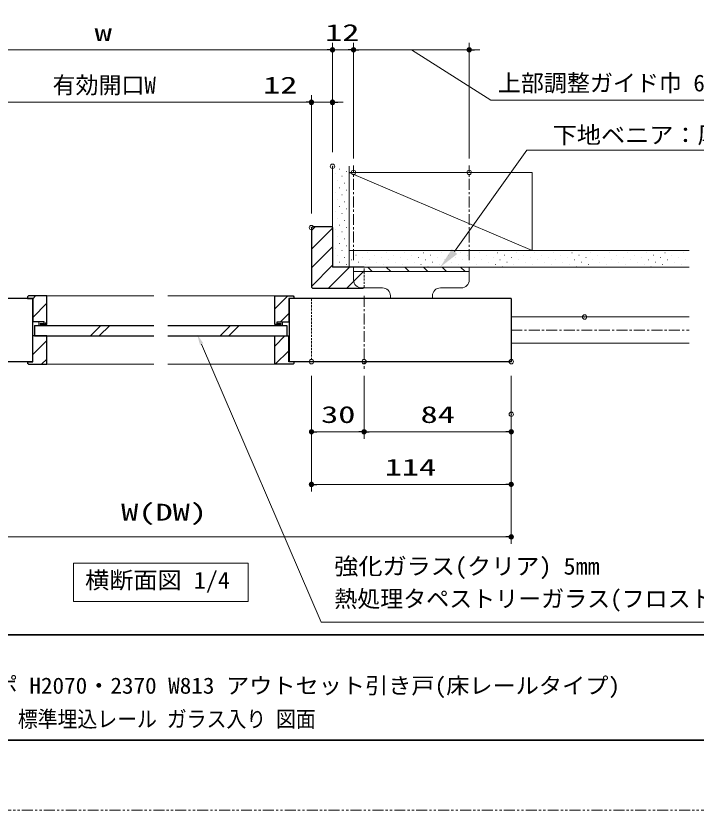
# Model space of a CAD drawing. Units: millimetres, scale not verified. Extents: x -1306 to 1306, y -607 to 607.
# Drawn here: x -835.2 to -447, y -594 to -140.8 of the extents above; entities that cross this region are included whole.
import ezdxf
from ezdxf.enums import TextEntityAlignment as Align

# ---------------------------------------------------------------- set-up
doc = ezdxf.new("R2010")
doc.units = ezdxf.units.MM
doc.header["$LTSCALE"] = 5
doc.header["$PDMODE"] = 32
doc.header["$PDSIZE"] = 2.5
for name, pattern in [('USER1', [2.5, 1.25, -0.25, 0.25, -0.25, 0.25, -0.25]), ('USER2', [0.375, 0.25, -0.125]), ('USER3', [2, 1.25, -0.25, 0.25, -0.25])]:
    doc.linetypes.add(name, pattern=pattern)
for name, color, linetype, lineweight in [('0-1_線(黄)', 2, 'Continuous', 15), ('0-3_陰線', 1, 'USER1', 9), ('0-B_点線(水)', 4, 'USER2', 9), ('0-C_中心線', 3, 'USER3', 9), ('0-D_線(白)', 7, 'Continuous', 30), ('1-0_線(水)', 4, 'Continuous', 9), ('1-1_寸法線', 3, 'Continuous', 13), ('1-2_ハッチング', 6, 'Continuous', 9), ('1-4_DEFPOINTS', 7, 'Continuous', 5), ('1-5_0', 3, 'Continuous', 25), ('1-7_点線(黄)', 2, 'USER2', 15), ('1-8_図面枠', 7, 'Continuous', 35)]:
    doc.layers.add(name, color=color, linetype=linetype, lineweight=lineweight)
doc.styles.add('ＭＳ ゴシック', font='')
doc.styles.get('ＭＳ ゴシック').set_extended_font_data('MS Gothic')

# ---------------------------------------------------------------- blocks, each defined once
blk = doc.blocks.new('_DOT')
at = {"layer": '1-5_0'}
blk.add_line((-2.5, 0), (-5, 0), dxfattribs=at)
for points in [[(0, 0), (-2.5, 0), (-2.48, 0.313)], [(0, 0), (-2.48, -0.313), (-2.5, 0)], [(0, 0), (-2.48, 0.313), (-2.421, 0.622)], [(0, 0), (-2.421, -0.622), (-2.48, -0.313)], [(0, 0), (-2.421, 0.622), (-2.324, 0.92)], [(0, 0), (-2.324, -0.92), (-2.421, -0.622)], [(0, 0), (-2.324, 0.92), (-2.191, 1.204)], [(0, 0), (-2.191, -1.204), (-2.324, -0.92)], [(0, 0), (-2.191, 1.204), (-2.023, 1.469)], [(0, 0), (-2.023, -1.469), (-2.191, -1.204)], [(0, 0), (-2.023, 1.469), (-1.822, 1.711)], [(0, 0), (-1.822, -1.711), (-2.023, -1.469)], [(0, 0), (-1.822, 1.711), (-1.594, 1.926)], [(0, 0), (-1.594, -1.926), (-1.822, -1.711)], [(0, 0), (-1.594, 1.926), (-1.34, 2.111)], [(0, 0), (-1.34, -2.111), (-1.594, -1.926)], [(0, 0), (-1.34, 2.111), (-1.064, 2.262)], [(0, 0), (-1.064, -2.262), (-1.34, -2.111)], [(0, 0), (-1.064, 2.262), (-0.773, 2.378)], [(0, 0), (-0.773, -2.378), (-1.064, -2.262)], [(0, 0), (-0.773, 2.378), (-0.468, 2.456)], [(0, 0), (-0.468, -2.456), (-0.773, -2.378)], [(0, 0), (-0.468, 2.456), (-0.157, 2.495)], [(0, 0), (-0.157, -2.495), (-0.468, -2.456)], [(0, 0), (-0.157, 2.495), (0.157, 2.495)], [(0, 0), (0.157, -2.495), (-0.157, -2.495)], [(0, 0), (0.157, 2.495), (0.468, 2.456)], [(0, 0), (0.468, 2.456), (0.773, 2.378)], [(0, 0), (0.773, 2.378), (1.064, 2.262)], [(0, 0), (1.064, 2.262), (1.34, 2.111)], [(0, 0), (1.34, 2.111), (1.594, 1.926)], [(0, 0), (1.594, 1.926), (1.822, 1.711)], [(0, 0), (1.822, 1.711), (2.023, 1.469)], [(0, 0), (2.023, 1.469), (2.191, 1.204)], [(0, 0), (2.191, 1.204), (2.324, 0.92)], [(0, 0), (2.324, 0.92), (2.421, 0.622)], [(0, 0), (2.421, 0.622), (2.48, 0.313)], [(0, 0), (2.48, 0.313), (2.5, 0)], [(0, 0), (0.468, -2.456), (0.157, -2.495)], [(0, 0), (0.773, -2.378), (0.468, -2.456)], [(0, 0), (1.064, -2.262), (0.773, -2.378)], [(0, 0), (1.34, -2.111), (1.064, -2.262)], [(0, 0), (1.594, -1.926), (1.34, -2.111)], [(0, 0), (1.822, -1.711), (1.594, -1.926)], [(0, 0), (2.023, -1.469), (1.822, -1.711)], [(0, 0), (2.191, -1.204), (2.023, -1.469)], [(0, 0), (2.324, -0.92), (2.191, -1.204)], [(0, 0), (2.421, -0.622), (2.324, -0.92)], [(0, 0), (2.48, -0.313), (2.421, -0.622)], [(0, 0), (2.5, 0), (2.48, -0.313)]]:
    blk.add_solid(points, dxfattribs=at)

msp = doc.modelspace()

# ---------------------------------------------------------------- linework, layer by layer
at = {"layer": '0-1_線(黄)'}
for p, q in [((-654.511, -284.11), (-654.511, -226.61)), ((-645.011, -284.11), (-645.011, -226.61)), ((-645.011, -230.11), (-540.511, -274.61)), ((-645.011, -230.11), (-540.511, -230.11)), ((-540.511, -230.11), (-540.511, -274.61)), ((-645.011, -274.61), (-451.012, -274.61)), ((-654.511, -284.11), (-451.012, -284.11)), ((-642.511, -286.61), (-642.511, -284.11)), ((-576.511, -286.61), (-576.511, -284.11)), ((-642.511, -291.51), (-642.511, -286.61)), ((-576.511, -286.61), (-642.511, -286.61)), ((-576.511, -291.51), (-576.511, -286.61)), ((-638.011, -296.01), (-636.911, -296.01)), ((-636.911, -296.01), (-625.971, -296.01)), ((-581.011, -296.01), (-592.971, -296.01)), ((-621.471, -300.51), (-621.471, -302.11)), ((-597.471, -300.51), (-597.471, -302.11))]:
    msp.add_line(p, q, dxfattribs=at)
msp.add_lwpolyline([(-802.261, -453.11), (-702.555, -453.11), (-702.555, -474.945), (-802.261, -474.945)], close=True, dxfattribs=at)
for centre, start, end in [((-638.011, -291.51), 180, 270), ((-581.011, -291.51), 270, 0), ((-625.971, -300.51), 0, 90), ((-592.971, -300.51), 90, 180)]:
    msp.add_arc(centre, 4.5, start, end, dxfattribs=at)
at = {"layer": '0-3_陰線', "color": 4}
msp.add_line((387.036, -594), (-1292.964, -594), dxfattribs=at)
at = {"layer": '0-B_点線(水)'}
for q in [(-636.511, -284.11), (-637.011, -296.11)]:
    msp.add_line((-636.511, -295.61), q, dxfattribs=at)
at = {"layer": '0-B_点線(水)', "color": 6}
for p, q in [((-821.863, -317.41), (-821.863, -315.31)), ((-821.238, -317.41), (-821.238, -315.31)), ((-820.613, -317.41), (-820.613, -315.31)), ((-819.988, -317.41), (-819.988, -315.31)), ((-819.363, -317.41), (-819.363, -315.31)), ((-685.975, -317.41), (-685.975, -315.31)), ((-685.35, -317.41), (-685.35, -315.31)), ((-684.725, -317.41), (-684.725, -315.31)), ((-684.1, -317.41), (-684.1, -315.31)), ((-683.475, -317.41), (-683.475, -315.31))]:
    msp.add_line(p, q, dxfattribs=at)
at = {"layer": '0-C_中心線'}
for p, q in [((-642.511, -280.11), (-642.511, -226.11)), ((-576.511, -280.11), (-576.511, -226.11)), ((-636.511, -300.61), (-636.511, -342.105)), ((-552.508, -320.11), (-451.012, -320.11))]:
    msp.add_line(p, q, dxfattribs=at)
at = {"layer": '0-D_線(白)'}
for p, q in [((-666.511, -261.61), (-666.011, -261.11)), ((-666.511, -261.61), (-666.511, -295.61)), ((-655.011, -261.11), (-666.011, -261.11)), ((-654.511, -261.61), (-655.011, -261.11)), ((-654.511, -261.61), (-654.511, -284.11)), ((-636.511, -284.11), (-654.511, -284.11)), ((-666.011, -296.11), (-666.511, -295.61)), ((-666.011, -296.11), (-637.011, -296.11)), ((-825.513, -302.11), (-952.511, -302.11)), ((-828.013, -300.61), (-828.513, -301.11)), ((-828.513, -301.11), (-828.513, -302.11)), ((-825.763, -302.11), (-825.763, -338.11)), ((-552.508, -302.11), (-679.51, -302.11)), ((-679.26, -302.11), (-679.26, -338.11)), ((-677.01, -300.61), (-676.51, -301.11)), ((-676.51, -301.11), (-676.51, -302.11)), ((-552.508, -302.11), (-552.508, -338.11)), ((-824.513, -317.41), (-756.51, -317.41)), ((-748.51, -317.41), (-680.51, -317.41)), ((-680.51, -317.41), (-680.51, -323.41)), ((-748.51, -323.41), (-679.51, -323.41)), ((-825.513, -338.11), (-952.511, -338.11)), ((-828.513, -338.11), (-828.513, -339.11)), ((-828.013, -339.61), (-828.513, -339.11)), ((-552.508, -338.11), (-679.51, -338.11)), ((-677.01, -339.61), (-676.51, -339.11)), ((-676.51, -338.11), (-676.51, -339.11))]:
    msp.add_line(p, q, dxfattribs=at)
for points in [[(-828.513, -302.11), (-825.513, -302.11), (-825.513, -315.31)], [(-819.013, -316.81), (-817.513, -316.81), (-817.513, -300.61), (-828.013, -300.61)], [(-686.01, -316.81), (-687.51, -316.81), (-687.51, -300.61), (-677.01, -300.61)], [(-676.51, -302.11), (-679.51, -302.11), (-679.51, -315.31)], [(-819.013, -316.81), (-819.013, -315.31), (-825.513, -315.31)], [(-819.013, -316.81), (-819.013, -315.31), (-822.013, -315.31)], [(-686.01, -316.81), (-686.01, -315.31), (-679.51, -315.31)], [(-686.01, -316.81), (-686.01, -315.31), (-683.01, -315.31)], [(-824.513, -317.41), (-824.513, -323.41), (-756.51, -323.41)], [(-828.513, -338.11), (-825.513, -338.11), (-825.513, -323.41)], [(-828.013, -339.61), (-817.513, -339.61), (-817.513, -323.41), (-825.513, -323.41)], [(-677.01, -339.61), (-687.51, -339.61), (-687.51, -323.41), (-679.51, -323.41)], [(-676.51, -338.11), (-679.51, -338.11), (-679.51, -323.41)]]:
    msp.add_lwpolyline(points, dxfattribs=at)
at = {"layer": '1-0_線(水)'}
for p, q in [((-817.513, -300.61), (-756.51, -300.61)), ((-687.51, -300.61), (-748.51, -300.61)), ((-475.312, -312.61), (-552.508, -312.61)), ((-475.312, -312.61), (-451.012, -312.61)), ((-822.013, -315.31), (-822.013, -317.41)), ((-819.013, -316.81), (-819.013, -317.41)), ((-686.01, -316.81), (-686.01, -317.41)), ((-683.01, -315.31), (-683.01, -317.41)), ((-792.658, -323.41), (-786.658, -317.41)), ((-787.658, -323.41), (-781.658, -317.41)), ((-718.701, -323.41), (-712.701, -317.41)), ((-713.701, -323.41), (-707.701, -317.41)), ((-475.312, -327.61), (-552.508, -327.61)), ((-475.312, -327.61), (-451.012, -327.61)), ((-452.064, -327.61), (-451.012, -327.61)), ((-817.513, -339.61), (-756.51, -339.61)), ((-687.51, -339.61), (-748.51, -339.61))]:
    msp.add_line(p, q, dxfattribs=at)
msp.add_point((-510.655, -312.61), dxfattribs=at)
at = {"layer": '1-1_寸法線'}
for p, q in [((-654.511, -218.61), (-654.511, -156.11)), ((-654.511, -218.61), (-654.511, -156.11)), ((-642.511, -222.11), (-642.511, -156.11)), ((-642.511, -222.11), (-642.511, -156.11)), ((-576.511, -222.11), (-576.511, -156.11)), ((-912.511, -160.11), (-657.511, -160.11)), ((-657.511, -160.11), (-660.511, -160.11)), ((-654.511, -160.11), (-642.511, -160.11)), ((-645.511, -160.11), (-648.511, -160.11)), ((-642.511, -160.11), (-576.511, -160.11)), ((-642.511, -160.11), (-576.511, -160.11)), ((-639.511, -160.11), (-636.511, -160.11)), ((-573.511, -160.11), (-570.511, -160.11)), ((-900.511, -190.11), (-669.511, -190.11)), ((-669.511, -190.11), (-695.273, -190.11)), ((-666.511, -253.61), (-666.511, -186.11)), ((-666.511, -253.61), (-666.511, -186.11)), ((-654.511, -190.11), (-666.511, -190.11)), ((-654.511, -218.61), (-654.511, -186.11)), ((-651.511, -190.11), (-648.511, -190.11)), ((-666.511, -346.11), (-666.511, -412.11)), ((-666.511, -346.11), (-666.511, -382.11)), ((-636.511, -346.11), (-636.511, -382.11)), ((-636.511, -346.11), (-636.511, -382.11)), ((-552.508, -346.11), (-552.508, -382.11)), ((-552.508, -376.11), (-552.508, -442.11)), ((-552.508, -376.11), (-552.508, -412.11)), ((-663.511, -378.11), (-639.511, -378.11)), ((-555.508, -378.11), (-633.511, -378.11)), ((-555.508, -408.11), (-663.511, -408.11)), ((-949.511, -438.11), (-555.508, -438.11))]:
    msp.add_line(p, q, dxfattribs=at)
for points in [[(-609.511, -160.11), (-564.119, -188.934), (-432.5, -188.934)], [(-392.259, -217.421), (-543.673, -217.421), (-584.898, -275.278)], [(-405.363, -486.766), (-660.925, -486.766), (-729.208, -328.027)]]:
    msp.add_lwpolyline(points, dxfattribs=at)
for points in [[(-593.022, -284.11), (-586.431, -273.868), (-583.364, -276.689)], [(-731.751, -322.593), (-728.264, -327.586), (-730.152, -328.469)]]:
    msp.add_solid(points, dxfattribs=at)
at = {"layer": '1-2_ハッチング'}
for p, q in [((-654.405, -226.975), (-654.355, -226.975)), ((-653.08, -230.952), (-653.03, -230.952)), ((-650.428, -228.301), (-650.378, -228.301)), ((-646.45, -229.626), (-646.4, -229.626)), ((-651.754, -234.93), (-651.704, -234.93)), ((-649.102, -232.278), (-649.052, -232.278)), ((-645.125, -233.604), (-645.075, -233.604)), ((-654.405, -237.581), (-654.355, -237.581)), ((-650.428, -238.907), (-650.378, -238.907)), ((-647.776, -236.256), (-647.726, -236.256)), ((-653.08, -241.559), (-653.03, -241.559)), ((-649.102, -242.885), (-649.052, -242.885)), ((-646.45, -240.233), (-646.4, -240.233)), ((-645.125, -244.21), (-645.075, -244.21)), ((-654.405, -248.188), (-654.355, -248.188)), ((-651.754, -245.536), (-651.704, -245.536)), ((-647.776, -246.862), (-647.726, -246.862)), ((-653.08, -252.165), (-653.03, -252.165)), ((-650.428, -249.514), (-650.378, -249.514)), ((-649.102, -253.491), (-649.052, -253.491)), ((-646.45, -250.84), (-646.4, -250.84)), ((-651.754, -256.143), (-651.704, -256.143)), ((-647.776, -257.469), (-647.726, -257.469)), ((-645.125, -254.817), (-645.075, -254.817)), ((-666.511, -263.306), (-664.315, -261.11)), ((-666.511, -273.913), (-654.511, -261.913)), ((-654.405, -258.795), (-654.355, -258.795)), ((-653.08, -262.772), (-653.03, -262.772)), ((-650.428, -260.12), (-650.378, -260.12)), ((-646.45, -261.446), (-646.4, -261.446)), ((-651.754, -266.75), (-651.704, -266.75)), ((-649.102, -264.098), (-649.052, -264.098)), ((-645.125, -265.424), (-645.075, -265.424)), ((-654.405, -269.401), (-654.355, -269.401)), ((-650.428, -270.727), (-650.378, -270.727)), ((-647.776, -268.075), (-647.726, -268.075)), ((-666.511, -284.519), (-654.511, -272.519)), ((-653.08, -273.379), (-653.03, -273.379)), ((-649.102, -274.704), (-649.052, -274.704)), ((-646.45, -272.053), (-646.4, -272.053)), ((-645.125, -276.03), (-645.075, -276.03)), ((-638.496, -274.704), (-638.446, -274.704)), ((-634.518, -276.03), (-634.468, -276.03)), ((-627.889, -274.704), (-627.839, -274.704)), ((-623.911, -276.03), (-623.861, -276.03)), ((-617.282, -274.704), (-617.232, -274.704)), ((-613.305, -276.03), (-613.255, -276.03)), ((-606.676, -274.704), (-606.626, -274.704)), ((-602.698, -276.03), (-602.648, -276.03)), ((-596.069, -274.704), (-596.019, -274.704)), ((-592.092, -276.03), (-592.042, -276.03)), ((-585.463, -274.704), (-585.413, -274.704)), ((-581.485, -276.03), (-581.435, -276.03)), ((-574.856, -274.704), (-574.806, -274.704)), ((-570.878, -276.03), (-570.828, -276.03)), ((-564.249, -274.704), (-564.199, -274.704)), ((-560.272, -276.03), (-560.222, -276.03)), ((-553.643, -274.704), (-553.593, -274.704)), ((-549.665, -276.03), (-549.615, -276.03)), ((-543.036, -274.704), (-542.986, -274.704)), ((-539.059, -276.03), (-539.009, -276.03)), ((-532.43, -274.704), (-532.38, -274.704)), ((-528.452, -276.03), (-528.402, -276.03)), ((-521.823, -274.704), (-521.773, -274.704)), ((-517.845, -276.03), (-517.795, -276.03)), ((-511.216, -274.704), (-511.166, -274.704)), ((-507.239, -276.03), (-507.189, -276.03)), ((-500.61, -274.704), (-500.56, -274.704)), ((-496.632, -276.03), (-496.582, -276.03)), ((-490.003, -274.704), (-489.953, -274.704)), ((-486.026, -276.03), (-485.976, -276.03)), ((-479.396, -274.704), (-479.346, -274.704)), ((-475.419, -276.03), (-475.369, -276.03)), ((-468.79, -274.704), (-468.74, -274.704)), ((-464.812, -276.03), (-464.762, -276.03)), ((-458.183, -274.704), (-458.133, -274.704)), ((-454.206, -276.03), (-454.156, -276.03)), ((-654.405, -280.008), (-654.355, -280.008)), ((-651.754, -277.356), (-651.704, -277.356)), ((-647.776, -278.682), (-647.726, -278.682)), ((-643.799, -280.008), (-643.749, -280.008)), ((-641.147, -277.356), (-641.097, -277.356)), ((-637.17, -278.682), (-637.12, -278.682)), ((-633.192, -280.008), (-633.142, -280.008)), ((-630.541, -277.356), (-630.491, -277.356)), ((-626.563, -278.682), (-626.513, -278.682)), ((-622.586, -280.008), (-622.536, -280.008)), ((-619.934, -277.356), (-619.884, -277.356)), ((-615.956, -278.682), (-615.906, -278.682)), ((-611.979, -280.008), (-611.929, -280.008)), ((-609.327, -277.356), (-609.277, -277.356)), ((-605.35, -278.682), (-605.3, -278.682)), ((-601.372, -280.008), (-601.322, -280.008)), ((-598.721, -277.356), (-598.671, -277.356)), ((-594.743, -278.682), (-594.693, -278.682)), ((-590.766, -280.008), (-590.716, -280.008)), ((-588.114, -277.356), (-588.064, -277.356)), ((-584.137, -278.682), (-584.087, -278.682)), ((-580.159, -280.008), (-580.109, -280.008)), ((-577.508, -277.356), (-577.458, -277.356)), ((-573.53, -278.682), (-573.48, -278.682)), ((-569.553, -280.008), (-569.503, -280.008)), ((-566.901, -277.356), (-566.851, -277.356)), ((-562.923, -278.682), (-562.873, -278.682)), ((-558.946, -280.008), (-558.896, -280.008)), ((-556.294, -277.356), (-556.244, -277.356)), ((-552.317, -278.682), (-552.267, -278.682)), ((-548.339, -280.008), (-548.289, -280.008)), ((-545.688, -277.356), (-545.638, -277.356)), ((-541.71, -278.682), (-541.66, -278.682)), ((-537.733, -280.008), (-537.683, -280.008)), ((-535.081, -277.356), (-535.031, -277.356)), ((-531.104, -278.682), (-531.054, -278.682)), ((-527.126, -280.008), (-527.076, -280.008)), ((-524.475, -277.356), (-524.425, -277.356)), ((-520.497, -278.682), (-520.447, -278.682)), ((-516.52, -280.008), (-516.47, -280.008)), ((-513.868, -277.356), (-513.818, -277.356)), ((-509.89, -278.682), (-509.84, -278.682)), ((-505.913, -280.008), (-505.863, -280.008)), ((-503.261, -277.356), (-503.211, -277.356)), ((-499.284, -278.682), (-499.234, -278.682)), ((-495.306, -280.008), (-495.256, -280.008)), ((-492.655, -277.356), (-492.605, -277.356)), ((-488.677, -278.682), (-488.627, -278.682)), ((-484.7, -280.008), (-484.65, -280.008)), ((-482.048, -277.356), (-481.998, -277.356)), ((-478.071, -278.682), (-478.021, -278.682)), ((-474.093, -280.008), (-474.043, -280.008)), ((-471.442, -277.356), (-471.392, -277.356)), ((-467.464, -278.682), (-467.414, -278.682)), ((-463.487, -280.008), (-463.437, -280.008)), ((-460.835, -277.356), (-460.785, -277.356)), ((-456.857, -278.682), (-456.807, -278.682)), ((-452.88, -280.008), (-452.83, -280.008)), ((-666.511, -295.126), (-654.511, -283.126)), ((-656.889, -296.11), (-644.889, -284.11)), ((-653.08, -283.985), (-653.03, -283.985)), ((-650.428, -281.334), (-650.378, -281.334)), ((-646.45, -282.659), (-646.4, -282.659)), ((-642.473, -283.985), (-642.423, -283.985)), ((-639.821, -281.334), (-639.771, -281.334)), ((-635.844, -282.659), (-635.794, -282.659)), ((-631.916, -286.61), (-634.416, -284.11)), ((-631.866, -283.985), (-631.816, -283.985)), ((-629.215, -281.334), (-629.165, -281.334)), ((-625.237, -282.659), (-625.187, -282.659)), ((-621.309, -286.61), (-623.809, -284.11)), ((-621.26, -283.985), (-621.21, -283.985)), ((-618.608, -281.334), (-618.558, -281.334)), ((-614.631, -282.659), (-614.581, -282.659)), ((-610.702, -286.61), (-613.202, -284.11)), ((-610.653, -283.985), (-610.603, -283.985)), ((-608.002, -281.334), (-607.952, -281.334)), ((-604.024, -282.659), (-603.974, -282.659)), ((-600.096, -286.61), (-602.596, -284.11)), ((-600.047, -283.985), (-599.997, -283.985)), ((-597.395, -281.334), (-597.345, -281.334)), ((-593.417, -282.659), (-593.367, -282.659)), ((-589.489, -286.61), (-591.989, -284.11)), ((-589.44, -283.985), (-589.39, -283.985)), ((-586.788, -281.334), (-586.738, -281.334)), ((-582.811, -282.659), (-582.761, -282.659)), ((-578.883, -286.61), (-581.383, -284.11)), ((-578.833, -283.985), (-578.783, -283.985)), ((-576.182, -281.334), (-576.132, -281.334)), ((-572.204, -282.659), (-572.154, -282.659)), ((-568.227, -283.985), (-568.177, -283.985)), ((-565.575, -281.334), (-565.525, -281.334)), ((-561.598, -282.659), (-561.548, -282.659)), ((-557.62, -283.985), (-557.57, -283.985)), ((-554.969, -281.334), (-554.919, -281.334)), ((-550.991, -282.659), (-550.941, -282.659)), ((-547.014, -283.985), (-546.964, -283.985)), ((-544.362, -281.334), (-544.312, -281.334)), ((-540.384, -282.659), (-540.334, -282.659)), ((-536.407, -283.985), (-536.357, -283.985)), ((-533.755, -281.334), (-533.705, -281.334)), ((-529.778, -282.659), (-529.728, -282.659)), ((-525.8, -283.985), (-525.75, -283.985)), ((-523.149, -281.334), (-523.099, -281.334)), ((-519.171, -282.659), (-519.121, -282.659)), ((-515.194, -283.985), (-515.144, -283.985)), ((-512.542, -281.334), (-512.492, -281.334)), ((-508.565, -282.659), (-508.515, -282.659)), ((-504.587, -283.985), (-504.537, -283.985)), ((-501.936, -281.334), (-501.886, -281.334)), ((-497.958, -282.659), (-497.908, -282.659)), ((-493.981, -283.985), (-493.931, -283.985)), ((-491.329, -281.334), (-491.279, -281.334)), ((-487.351, -282.659), (-487.301, -282.659)), ((-483.374, -283.985), (-483.324, -283.985)), ((-480.722, -281.334), (-480.672, -281.334)), ((-476.745, -282.659), (-476.695, -282.659)), ((-472.767, -283.985), (-472.717, -283.985)), ((-470.116, -281.334), (-470.066, -281.334)), ((-466.138, -282.659), (-466.088, -282.659)), ((-462.161, -283.985), (-462.111, -283.985)), ((-459.509, -281.334), (-459.459, -281.334)), ((-455.532, -282.659), (-455.482, -282.659)), ((-451.554, -283.985), (-451.504, -283.985)), ((-642.445, -292.272), (-636.782, -286.61)), ((-636.782, -286.61), (-636.511, -286.339)), ((-646.282, -296.11), (-642.445, -292.272)), ((-825.513, -302.196), (-823.926, -300.61)), ((-687.51, -308.046), (-680.074, -300.61)), ((-825.513, -312.803), (-817.513, -304.803)), ((-684.167, -315.31), (-679.51, -310.653)), ((-818.913, -316.81), (-817.513, -315.41)), ((-825.513, -334.016), (-817.513, -326.016)), ((-687.51, -329.26), (-681.66, -323.41)), ((-687.254, -339.61), (-679.51, -331.866)), ((-820.5, -339.61), (-817.513, -336.623))]:
    msp.add_line(p, q, dxfattribs=at)
at = {"layer": '1-4_DEFPOINTS'}
for p in [(-654.511, -160.11), (-642.511, -160.11), (-576.511, -160.11), (-666.511, -190.11), (-654.511, -190.11), (-654.511, -226.61), (-642.511, -230.11), (-576.511, -230.11), (-666.511, -261.61), (-666.511, -338.11), (-666.511, -338.11), (-636.511, -338.11), (-636.511, -338.11), (-552.508, -338.11), (-552.508, -368.11), (-552.508, -368.11), (-636.511, -378.11), (-666.511, -408.11), (-552.508, -438.11)]:
    msp.add_point(p, dxfattribs=at)
at = {"layer": '1-7_点線(黄)'}
msp.add_line((-666.511, -302.11), (-666.511, -338.11), dxfattribs=at)
at = {"layer": '1-8_図面枠'}
msp.add_line((-1252.964, -494), (347.036, -494), dxfattribs=at)
msp.add_lwpolyline([(-1252.964, -554), (347.036, -554), (347.036, 554), (-1252.964, 554)], close=True, dxfattribs=at)

# ---------------------------------------------------------------- block references
at = {"layer": '1-1_寸法線', "xscale": 0.6, "yscale": 0.6}
for p in [(-654.511, -160.11), (-654.511, -160.11), (-642.511, -160.11), (-666.511, -190.11), (-666.511, -190.11), (-636.511, -378.11), (-552.508, -378.11), (-552.508, -408.11), (-552.508, -438.11)]:
    msp.add_blockref('_DOT', p, dxfattribs=at)
at = {"layer": '1-1_寸法線', "xscale": 0.6, "yscale": 0.6, "rotation": 180}
for p in [(-642.511, -160.11), (-576.511, -160.11), (-654.511, -190.11), (-666.511, -378.11), (-636.511, -378.11), (-666.511, -408.11)]:
    msp.add_blockref('_DOT', p, dxfattribs=at)

# ---------------------------------------------------------------- texts
at = {"layer": '0-1_線(黄)', "style": 'ＭＳ ゴシック', "width": 1.05}
msp.add_text('横断面図 1/4', height=9.621, dxfattribs=at).set_placement((-795.684, -470.488), align=Align.BOTTOM_LEFT)
at = {"layer": '1-1_寸法線', "style": 'ＭＳ ゴシック'}
for s, height, width, p in [('w', 9.604, 1.5, (-790.25, -157.96)), ('12', 9.604, 1.5, (-658.75, -157.96)), ('12', 9.604, 1.5, (-694.13, -187.96)), ('下地ベニア：厚み2.7mm', 9.621, 1.05, (-528.873, -216.471)), ('30', 9.604, 1.5, (-661.035, -375.96)), ('84', 9.604, 1.5, (-604.271, -375.96)), ('114', 9.604, 1.5, (-624.748, -405.96)), ('W(DW)', 9.604, 1.5, (-775.129, -431.675)), ('強化ガラス(クリア) 5mm', 9.621, 1.05, (-653.525, -462.516))]:
    msp.add_text(s, height=height, dxfattribs=dict(at, width=width)).set_placement(p, align=Align.BOTTOM_LEFT)
for s, height, p in [('有効開口W', 9.604, (-814.25, -187.96)), ('上部調整ガイド巾 66', 9.621, (-560.119, -186.785)), ('熱処理タペストリーガラス(フロスト) 5mm', 9.621, (-653.525, -481.087))]:
    msp.add_text(s, height=height, dxfattribs=at).set_placement(p, align=Align.BOTTOM_LEFT)
at = {"layer": '1-8_図面枠', "style": 'ＭＳ ゴシック'}
for s, width, p in [('ノッポ H2070・2370 W813 アウトセット引き戸(床レールタイプ)', 1.05, (-873.76, -530.357)), ('枠あり 標準埋込レール ガラス入り 図面', 0.9, (-873.76, -549.409))]:
    msp.add_text(s, height=9.236, dxfattribs=dict(at, width=width)).set_placement(p, align=Align.BOTTOM_LEFT)

doc.saveas('drawing.dxf')
